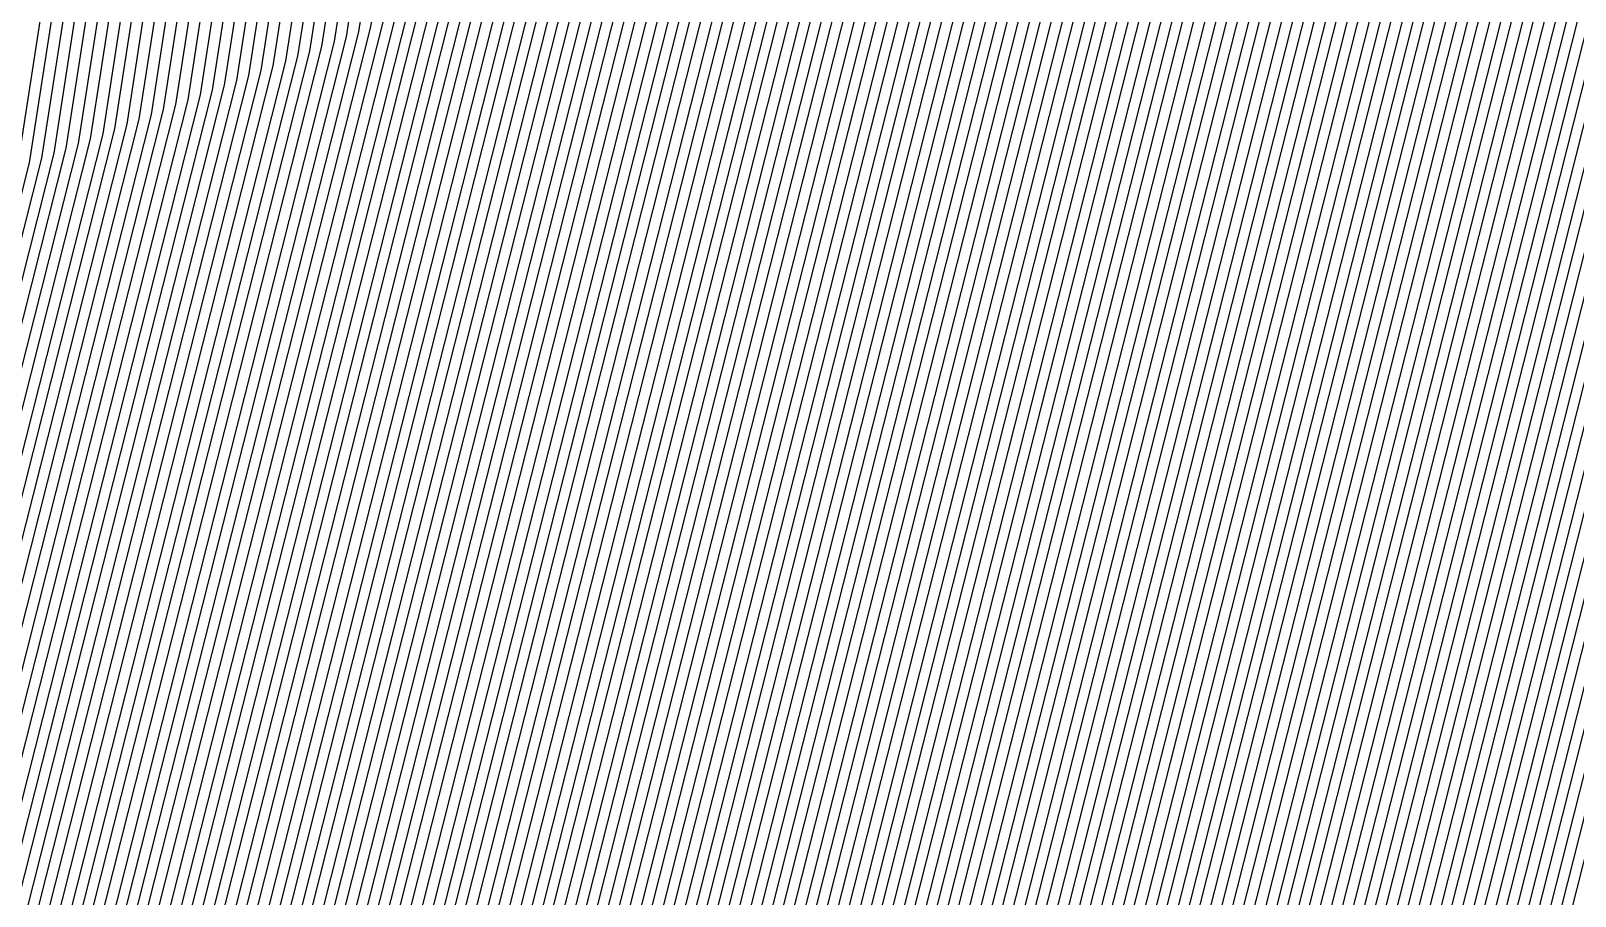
# Model space of a CAD drawing. Extents: x 7084 to 11035, y 13750 to 16729.
# Drawn here: x 7705.5 to 7817.8, y 15691.6 to 15754.5 of the extents above; entities that cross this region are included whole.
import ezdxf

# ---------------------------------------------------------------- set-up
doc = ezdxf.new("R2010")
doc.units = 0
doc.layers.add('Default', color=7, linetype='Continuous')

msp = doc.modelspace()

# ---------------------------------------------------------------- linework, layer by layer
at = {"layer": 'Default'}
for points in [[(7620.04, 15358.25), (7662.34, 15585.23), (7670.04, 15608.31), (7704.52, 15744.54), (7754.51, 16067.69), (7885.27, 16071.54), (7970.57, 16151.46), (8124.39, 16236.1), (8160.69, 16266.97), (8233.76, 16393.93), (8406.82, 16501.65)], [(7620.9, 15358.64), (7663.07, 15584.93), (7670.74, 15607.94), (7705.4, 15744.89), (7755.25, 16067.07), (7885.61, 16070.91), (7971.36, 16151.25), (8124.72, 16235.63), (8161.21, 16266.67), (8234.06, 16393.24), (8406.59, 16500.64)], [(7621.75, 15359.02), (7663.8, 15584.63), (7671.44, 15607.58), (7706.29, 15745.24), (7755.98, 16066.45), (7885.95, 16070.27), (7972.15, 16151.04), (8125.05, 16235.16), (8161.73, 16266.37), (8234.36, 16392.55), (8406.37, 16499.62)], [(7622.61, 15359.41), (7664.53, 15584.33), (7672.15, 15607.21), (7707.18, 15745.59), (7756.72, 16065.82), (7886.29, 16069.64), (7972.94, 16150.82), (8125.37, 16234.69), (8162.25, 16266.06), (8234.65, 16391.87), (8406.14, 16498.61)], [(7230.38, 14498.65), (7235.94, 14609.94), (7395.51, 14921.59), (7427.01, 14992.07), (7503, 15166.9), (7556.74, 15229.97), (7617.9, 15294.88), (7623.46, 15359.8), (7665.25, 15584.04), (7672.85, 15606.84), (7708.06, 15745.95), (7757.45, 16065.2), (7886.63, 16069), (7973.73, 16150.61), (8125.7, 16234.23), (8162.77, 16265.76), (8234.95, 16391.18), (8405.92, 16497.6)], [(7618.73, 15294.93), (7624.32, 15360.19), (7665.98, 15583.74), (7673.55, 15606.47), (7708.95, 15746.3), (7758.19, 16064.58), (7886.97, 16068.37), (7974.52, 16150.4), (8126.03, 16233.76), (8163.29, 16265.45), (8235.25, 16390.49), (8405.69, 16496.58)], [(7231.9, 14498.52), (7237.51, 14610.96), (7396.11, 14920.71), (7427.94, 14991.92), (7503.46, 15165.68), (7557.76, 15229.4), (7619.55, 15294.99), (7625.17, 15360.57), (7666.71, 15583.44), (7674.26, 15606.11), (7709.84, 15746.65), (7758.92, 16063.96), (7887.31, 16067.73), (7975.31, 16150.19), (8126.36, 16233.29), (8163.8, 16265.15), (8235.55, 16389.8), (8405.47, 16495.57)], [(8405.24, 16494.56), (8235.85, 16389.11), (8164.32, 16264.84), (8126.68, 16232.82), (7976.11, 16149.98), (7887.65, 16067.1), (7759.66, 16063.33), (7710.72, 15747.01), (7674.96, 15605.74), (7667.43, 15583.14), (7626.03, 15360.96), (7620.38, 15295.04), (7558.27, 15229.11), (7503.69, 15165.07), (7428.4, 14991.84), (7396.41, 14920.27), (7238.3, 14611.47), (7232.66, 14498.46), (7458.52, 14291.34), (7499.93, 14225.41), (7680.62, 14176.46), (7878.23, 14323.38)], [(7626.88, 15361.35), (7668.16, 15582.85), (7675.67, 15605.37), (7711.61, 15747.36), (7760.39, 16062.71), (7887.99, 16066.46), (7976.9, 16149.76), (8127.01, 16232.36), (8164.84, 16264.54), (8236.15, 16388.43), (8405.02, 16493.54)], [(7627.74, 15361.74), (7668.89, 15582.55), (7676.37, 15605), (7712.49, 15747.71), (7761.13, 16062.09), (7888.33, 16065.83), (7977.69, 16149.55), (8127.34, 16231.89), (8165.36, 16264.24), (8236.44, 16387.74), (8404.8, 16492.53)], [(7458.7, 14293.06), (7234.93, 14498.26), (7240.67, 14613.01), (7397.31, 14918.94), (7429.79, 14991.61), (7504.38, 15163.23), (7559.8, 15228.26), (7622.86, 15295.19), (7628.59, 15362.13), (7669.61, 15582.25), (7677.07, 15604.63), (7713.38, 15748.07), (7761.86, 16061.46), (7888.67, 16065.19), (7978.48, 16149.34), (8127.66, 16231.42), (8165.88, 16263.93), (8236.74, 16387.05), (8404.57, 16491.52)], [(7630.3, 15362.9), (7671.07, 15581.65), (7678.48, 15603.9), (7715.15, 15748.77), (7763.34, 16060.22), (7889.35, 16063.92), (7980.06, 16148.92), (8128.32, 16230.48), (8166.92, 16263.32), (8237.34, 16385.68), (8404.12, 16489.49)], [(7431.18, 14991.38), (7505.07, 15161.4), (7561.33, 15227.4), (7625.34, 15295.35), (7631.15, 15363.29), (7671.8, 15581.36), (7679.19, 15603.53), (7716.04, 15749.13), (7764.07, 16059.59), (7889.69, 16063.29), (7980.86, 16148.7), (8128.64, 16230.02), (8167.44, 16263.02), (8237.64, 16384.99), (8403.9, 16488.48)], [(7431.64, 14991.3), (7505.3, 15160.79), (7561.83, 15227.12), (7626.16, 15295.4), (7632.01, 15363.68), (7672.52, 15581.06), (7679.89, 15603.16), (7716.93, 15749.48), (7764.81, 16058.97), (7890.03, 16062.65), (7981.65, 16148.49), (8128.97, 16229.55), (8167.96, 16262.71), (8237.93, 16384.3), (8403.67, 16487.46)], [(8403.45, 16486.45), (8238.23, 16383.61), (8168.47, 16262.41), (8129.3, 16229.08), (7982.44, 16148.28), (7890.37, 16062.02), (7765.54, 16058.35), (7717.81, 15749.83), (7680.59, 15602.8), (7673.25, 15580.76), (7632.86, 15364.07)], [(7634.57, 15364.84), (7674.7, 15580.16), (7682, 15602.06), (7719.58, 15750.54), (7767.01, 16057.1), (7891.05, 16060.75), (7984.02, 16147.86), (8129.95, 16228.15), (8169.51, 16261.8), (8238.83, 16382.24), (8403, 16484.42)], [(7635.43, 15365.23), (7675.43, 15579.87), (7682.7, 15601.69), (7720.47, 15750.89), (7767.75, 16056.48), (7891.39, 16060.11), (7984.81, 16147.64), (8130.28, 16227.68), (8170.03, 16261.5), (8239.13, 16381.55), (8402.77, 16483.41)], [(7636.28, 15365.62), (7676.16, 15579.57), (7683.41, 15601.33), (7721.36, 15751.24), (7768.48, 16055.85), (7891.73, 16059.48), (7985.6, 16147.43), (8130.6, 16227.21), (8170.55, 16261.19), (8239.42, 16380.86), (8402.55, 16482.4)], [(7637.14, 15366), (7676.89, 15579.27), (7684.11, 15600.96), (7722.24, 15751.6), (7769.22, 16055.23), (7892.07, 16058.85), (7986.4, 16147.22), (8130.93, 16226.74), (8171.07, 16260.89), (8239.72, 16380.17), (8402.32, 16481.38)], [(8401.87, 16479.36), (8240.32, 16378.8), (8172.11, 16260.28), (8131.58, 16225.81), (7987.98, 16146.8), (7892.75, 16057.58), (7770.69, 16053.98), (7724.02, 15752.3), (7685.52, 15600.22), (7678.34, 15578.67), (7638.85, 15366.78)], [(8609.2, 16431.81), (8401.65, 16478.34), (8240.62, 16378.11), (8172.63, 16259.98), (8131.91, 16225.34), (7988.77, 16146.58), (7893.09, 16056.94), (7771.42, 16053.36), (7724.9, 15752.66), (7686.22, 15599.86), (7679.07, 15578.38), (7639.7, 15367.17)], [(7640.56, 15367.56), (7679.79, 15578.08), (7686.93, 15599.49), (7725.79, 15753.01), (7772.16, 16052.74), (7893.43, 16056.31), (7989.56, 16146.37), (8132.24, 16224.87), (8173.14, 16259.67), (8240.91, 16377.42), (8401.42, 16477.33), (8608.3, 16430.94)], [(7641.41, 15367.94), (7680.52, 15577.78), (7687.63, 15599.12), (7726.67, 15753.36), (7772.89, 16052.11), (7893.77, 16055.67), (7990.35, 16146.16), (8132.56, 16224.4), (8173.66, 16259.37), (8241.21, 16376.73), (8401.2, 16476.32), (8607.4, 16430.08)], [(7643.12, 15368.72), (7681.97, 15577.18), (7689.04, 15598.38), (7728.45, 15754.07), (7774.36, 16050.87), (7894.45, 16054.4), (7991.94, 16145.74), (8133.22, 16223.47), (8174.7, 16258.76), (8241.81, 16375.36), (8400.75, 16474.29), (8605.61, 16428.36)], [(8604.71, 16427.49), (8400.52, 16473.28), (8242.11, 16374.67), (8175.22, 16258.45), (8133.54, 16223), (7992.73, 16145.52), (7894.79, 16053.77), (7775.1, 16050.24), (7729.33, 15754.42), (7689.74, 15598.02), (7682.7, 15576.89), (7643.98, 15369.11)], [(7674.36, 14185), (7505.93, 14230.63), (7459.88, 14303.96), (7249.35, 14497.01), (7255.63, 14622.71), (7403, 14910.54), (7438.59, 14990.15), (7508.77, 15151.61), (7569.47, 15222.84), (7638.55, 15296.17), (7644.83, 15369.49), (7683.43, 15576.59), (7690.45, 15597.65), (7730.22, 15754.78), (7775.83, 16049.62), (7895.13, 16053.13), (7993.52, 16145.31), (8133.87, 16222.53), (8175.74, 16258.15), (8242.4, 16373.98), (8400.3, 16472.26), (8603.81, 16426.63)], [(8602.01, 16424.91), (8399.85, 16470.24), (8243, 16372.61), (8176.78, 16257.54), (8134.52, 16221.6), (7995.1, 16144.89), (7895.81, 16051.86), (7777.3, 16048.38), (7731.99, 15755.48), (7691.85, 15596.91), (7684.88, 15575.99), (7646.54, 15370.27)], [(8601.11, 16424.05), (8399.63, 16469.22), (8243.3, 16371.92), (8177.29, 16257.24), (8134.85, 16221.13), (7995.89, 16144.68), (7896.15, 16051.23), (7778.04, 16047.75), (7732.88, 15755.84), (7692.56, 15596.55), (7685.61, 15575.7), (7647.4, 15370.66), (7641.03, 15296.32), (7571, 15221.99), (7509.46, 15149.78), (7439.98, 14989.92), (7403.9, 14909.21), (7258, 14624.25), (7251.63, 14496.81), (7460.07, 14305.68), (7506.75, 14231.34), (7673.5, 14186.17)], [(7648.25, 15371.05), (7686.34, 15575.4), (7693.26, 15596.18), (7733.77, 15756.19), (7778.78, 16047.13), (7896.49, 16050.59), (7996.69, 16144.46), (8135.18, 16220.66), (8177.81, 16256.93), (8243.6, 16371.23), (8399.4, 16468.21), (8600.22, 16423.18)], [(7649.11, 15371.43), (7687.06, 15575.1), (7693.97, 15595.81), (7734.65, 15756.54), (7779.51, 16046.51), (7896.83, 16049.96), (7997.48, 16144.25), (8135.51, 16220.2), (8178.33, 16256.63), (8243.9, 16370.54), (8399.18, 16467.2), (8599.32, 16422.32)], [(8598.42, 16421.46), (8398.95, 16466.18), (8244.19, 16369.85), (8178.85, 16256.32), (8135.83, 16219.73), (7998.27, 16144.04), (7897.17, 16049.32), (7780.25, 16045.88), (7735.54, 15756.89), (7694.67, 15595.44), (7687.79, 15574.8), (7649.96, 15371.82)], [(7650.82, 15372.21), (7688.52, 15574.5), (7695.37, 15595.08), (7736.42, 15757.25), (7780.98, 16045.26), (7897.51, 16048.69), (7999.06, 16143.83), (8136.16, 16219.26), (8179.37, 16256.02), (8244.49, 16369.17), (8398.73, 16465.17), (8597.52, 16420.6)], [(7652.53, 15372.99), (7689.97, 15573.91), (7696.78, 15594.34), (7738.2, 15757.95), (7782.45, 16044.01), (7898.19, 16047.42), (8000.64, 16143.4), (8136.81, 16218.33), (8180.41, 16255.41), (8245.09, 16367.79), (8398.28, 16463.14), (8595.72, 16418.87)], [(7653.38, 15373.37), (7690.7, 15573.61), (7697.48, 15593.97), (7739.08, 15758.31), (7783.19, 16043.39), (7898.53, 16046.78), (8001.44, 16143.19), (8137.14, 16217.86), (8180.93, 16255.11), (8245.39, 16367.1), (8398.05, 16462.13), (8594.82, 16418.01)], [(8593.03, 16416.29), (8397.6, 16460.1), (8245.98, 16365.73), (8181.96, 16254.5), (8137.79, 16216.92), (8003.02, 16142.77), (7899.22, 16045.51), (7784.66, 16042.14), (7740.86, 15759.01), (7698.89, 15593.24), (7692.15, 15573.01), (7655.09, 15374.15)], [(7670.66, 14190.05), (7509.49, 14233.72), (7460.69, 14311.41), (7259.22, 14496.16), (7265.88, 14629.35), (7406.9, 14904.79), (7444.61, 14989.15), (7511.76, 15143.66), (7576.09, 15219.14), (7649.29, 15296.84), (7655.95, 15374.54), (7692.88, 15572.72), (7699.6, 15592.87), (7741.74, 15759.37), (7785.39, 16041.52), (7899.56, 16044.88), (8003.81, 16142.56), (8138.12, 16216.45), (8182.48, 16254.19), (8246.28, 16365.04), (8397.38, 16459.09), (8592.13, 16415.42)], [(8591.23, 16414.56), (8397.15, 16458.08), (8246.58, 16364.35), (8183, 16253.89), (8138.45, 16215.99), (8004.6, 16142.35), (7899.9, 16044.24), (7786.13, 16040.9), (7742.63, 15759.72), (7700.3, 15592.5), (7693.61, 15572.42), (7656.8, 15374.92)], [(7657.66, 15375.31), (7694.33, 15572.12), (7701, 15592.13), (7743.51, 15760.07), (7786.86, 16040.27), (7900.24, 16043.61), (8005.39, 16142.13), (8138.77, 16215.52), (8183.52, 16253.59), (8246.88, 16363.66), (8396.93, 16457.06), (8590.33, 16413.7)], [(8589.43, 16412.84), (8396.7, 16456.05), (8247.17, 16362.98), (8184.04, 16253.28), (8139.1, 16215.05), (8006.18, 16141.92), (7900.58, 16042.97), (7787.6, 16039.65), (7744.4, 15760.43), (7701.71, 15591.77), (7695.06, 15571.82), (7658.51, 15375.7)], [(7659.37, 15376.09), (7695.79, 15571.52), (7702.41, 15591.4), (7745.29, 15760.78), (7788.33, 16039.03), (7900.92, 16042.34), (8006.98, 16141.71), (8139.43, 16214.58), (8184.56, 16252.98), (8247.47, 16362.29), (8396.48, 16455.04), (8588.53, 16411.98)], [(7263.02, 14495.83), (7269.81, 14631.91), (7408.4, 14902.58), (7446.92, 14988.76), (7512.92, 15140.6), (7578.64, 15217.72), (7653.42, 15297.1), (7660.22, 15376.48), (7696.52, 15571.23), (7703.12, 15591.03), (7746.17, 15761.13), (7789.07, 16038.4), (7901.26, 16041.71), (8007.77, 16141.5), (8139.75, 16214.12), (8185.08, 16252.67), (8247.77, 16361.6), (8396.25, 16454.02), (8587.63, 16411.11)], [(7661.07, 15376.86), (7697.24, 15570.93), (7703.82, 15590.66), (7747.06, 15761.49), (7789.8, 16037.78), (7901.6, 16041.07), (8008.56, 16141.29), (8140.08, 16213.65), (8185.6, 16252.37), (8248.07, 16360.91), (8396.03, 16453.01), (8586.74, 16410.25)], [(7662.78, 15377.64), (7698.7, 15570.33), (7705.23, 15589.93), (7748.83, 15762.19), (7791.27, 16036.53), (7902.28, 16039.8), (8010.14, 16140.86), (8140.73, 16212.71), (8186.63, 16251.76), (8248.66, 16359.54), (8395.58, 16450.98), (8584.94, 16408.53)], [(7663.64, 15378.03), (7699.42, 15570.04), (7705.93, 15589.56), (7749.72, 15762.54), (7792.01, 16035.91), (7902.62, 16039.17), (8010.93, 16140.65), (8141.06, 16212.25), (8187.15, 16251.45), (8248.96, 16358.85), (8395.36, 16449.97), (8584.04, 16407.66)], [(7664.49, 15378.42), (7700.15, 15569.74), (7706.63, 15589.19), (7750.6, 15762.9), (7792.74, 16035.29), (7902.96, 16038.53), (8011.72, 16140.44), (8141.39, 16211.78), (8187.67, 16251.15), (8249.26, 16358.16), (8395.13, 16448.96), (8583.14, 16406.8)], [(7665.35, 15378.8), (7700.88, 15569.44), (7707.34, 15588.83), (7751.49, 15763.25), (7793.48, 16034.67), (7903.3, 16037.9), (8012.52, 16140.23), (8141.71, 16211.31), (8188.19, 16250.85), (8249.56, 16357.47), (8394.91, 16447.94), (8582.24, 16405.94)], [(8581.34, 16405.08), (8394.68, 16446.93), (8249.86, 16356.79), (8188.71, 16250.54), (8142.04, 16210.84), (8013.31, 16140.01), (7903.64, 16037.26), (7794.22, 16034.04), (7752.38, 15763.6), (7708.04, 15588.46), (7701.61, 15569.14), (7666.2, 15379.19)], [(8580.45, 16404.22), (8394.46, 16445.92), (8250.15, 16356.1), (8189.23, 16250.24), (8142.37, 16210.37), (8014.1, 16139.8), (7903.98, 16036.63), (7794.95, 16033.42), (7753.26, 15763.96), (7708.75, 15588.09), (7702.33, 15568.84), (7667.06, 15379.58)], [(8579.55, 16403.35), (8394.23, 16444.9), (8250.45, 16355.41), (8189.75, 16249.93), (8142.69, 16209.91), (8014.89, 16139.59), (7904.32, 16035.99), (7795.69, 16032.8), (7754.15, 15764.31), (7709.45, 15587.72), (7703.06, 15568.55), (7667.91, 15379.97)], [(7668.77, 15380.35), (7703.79, 15568.25), (7710.15, 15587.36), (7755.04, 15764.66), (7796.42, 16032.17), (7904.66, 16035.36), (8015.68, 16139.38), (8143.02, 16209.44), (8190.27, 16249.63), (8250.75, 16354.72), (8394.01, 16443.89), (8578.65, 16402.49)], [(7670.48, 15381.13), (7705.24, 15567.65), (7711.56, 15586.62), (7756.81, 15765.37), (7797.89, 16030.93), (7905.34, 16034.09), (8017.27, 16138.95), (8143.67, 16208.5), (8191.3, 16249.02), (8251.35, 16353.35), (8393.56, 16441.87), (8576.85, 16400.77)], [(8575.95, 16399.9), (8393.33, 16440.85), (8251.65, 16352.66), (8191.82, 16248.72), (8144, 16208.04), (8018.06, 16138.74), (7905.68, 16033.45), (7798.63, 16030.3), (7757.69, 15765.72), (7712.27, 15586.25), (7705.97, 15567.35), (7671.33, 15381.52)], [(7672.19, 15381.91), (7706.7, 15567.06), (7712.97, 15585.88), (7758.58, 15766.08), (7799.36, 16029.68), (7906.02, 16032.82), (8018.85, 16138.53), (8144.33, 16207.57), (8192.34, 16248.41), (8251.94, 16351.97), (8393.11, 16439.84), (8575.05, 16399.04)], [(7707.42, 15566.76), (7713.67, 15585.52), (7759.47, 15766.43), (7800.1, 16029.06), (7906.36, 16032.18), (8019.64, 16138.32), (8144.66, 16207.1), (8192.86, 16248.11), (8252.24, 16351.28), (8392.88, 16438.83), (8574.16, 16398.18)], [(8573.26, 16397.32), (8392.66, 16437.81), (8252.54, 16350.59), (8193.38, 16247.8), (8144.98, 16206.63), (8020.43, 16138.11), (7906.7, 16031.55), (7800.83, 16028.43), (7760.35, 15766.78), (7714.38, 15585.15), (7708.15, 15566.46), (7673.9, 15382.68)], [(8572.36, 16396.46), (8392.43, 16436.8), (8252.84, 16349.91), (8193.9, 16247.5), (8145.31, 16206.17), (8021.22, 16137.89), (7907.04, 16030.91), (7801.57, 16027.81), (7761.24, 15767.13), (7715.08, 15584.78), (7708.88, 15566.16), (7674.75, 15383.07)], [(8571.46, 16395.59), (8392.21, 16435.79), (8253.14, 16349.22), (8194.42, 16247.19), (8145.64, 16205.7), (8022.01, 16137.68), (7907.38, 16030.28), (7802.3, 16027.19), (7762.13, 15767.49), (7715.78, 15584.41), (7709.6, 15565.86), (7675.61, 15383.46)], [(8569.66, 16393.87), (8391.76, 16433.76), (8253.73, 16347.84), (8195.45, 16246.59), (8146.29, 16204.76), (8023.6, 16137.26), (7908.06, 16029.01), (7803.77, 16025.94), (7763.9, 15768.19), (7717.19, 15583.68), (7711.06, 15565.27)], [(7712.51, 15564.67), (7718.6, 15582.94), (7765.67, 15768.9), (7805.24, 16024.69), (7908.74, 16027.74), (8025.18, 16136.83), (8146.94, 16203.83), (8196.49, 16245.98), (8254.33, 16346.47), (8391.31, 16431.73), (8567.86, 16392.15)], [(7713.24, 15564.37), (7719.3, 15582.58), (7766.56, 15769.25), (7805.98, 16024.07), (7909.08, 16027.1), (8025.97, 16136.62), (8147.27, 16203.36), (8197.01, 16245.67), (8254.63, 16345.78), (8391.09, 16430.72), (8566.97, 16391.28)], [(7288.72, 14644.17), (7415.6, 14891.97), (7458.04, 14986.92), (7518.45, 15125.92), (7590.86, 15210.88), (7673.25, 15298.33), (7680.74, 15385.78), (7713.97, 15564.08), (7720.01, 15582.21), (7767.44, 15769.61), (7806.71, 16023.45), (7909.42, 16026.47), (8026.76, 16136.41), (8147.6, 16202.89), (8197.53, 16245.37), (8254.92, 16345.09), (8390.86, 16429.71), (8566.07, 16390.42)], [(7714.69, 15563.78), (7720.71, 15581.84), (7768.33, 15769.96), (7807.45, 16022.82), (7909.76, 16025.83), (8027.56, 16136.2), (8147.92, 16202.42), (8198.05, 16245.06), (8255.22, 16344.4), (8390.64, 16428.69), (8565.17, 16389.56)], [(7282.75, 14494.12), (7290.3, 14645.19), (7416.2, 14891.08), (7458.96, 14986.76), (7518.92, 15124.7), (7591.88, 15210.31), (7674.9, 15298.43), (7682.45, 15386.56), (7715.42, 15563.48), (7721.41, 15581.47), (7769.22, 15770.31), (7808.18, 16022.2), (7910.1, 16025.2), (8028.35, 16135.99), (8148.25, 16201.96), (8198.57, 16244.76), (8255.52, 16343.72), (8390.41, 16427.68), (8564.27, 16388.7)], [(7716.87, 15562.89), (7722.82, 15580.74), (7770.99, 15771.02), (7809.65, 16020.95), (7910.78, 16023.93), (8029.93, 16135.56), (8148.9, 16201.02), (8199.6, 16244.15), (8256.12, 16342.34), (8389.96, 16425.65), (8562.47, 16386.97)], [(8561.57, 16386.11), (8389.74, 16424.64), (8256.41, 16341.65), (8200.12, 16243.85), (8149.23, 16200.55), (8030.72, 16135.35), (7911.12, 16023.3), (7810.39, 16020.33), (7771.87, 15771.37), (7723.53, 15580.37), (7717.6, 15562.59)], [(7718.33, 15562.29), (7724.23, 15580), (7772.76, 15771.73), (7811.13, 16019.71), (7911.46, 16022.66), (8031.51, 16135.14), (8149.56, 16200.09), (8200.64, 16243.54), (8256.71, 16340.97), (8389.51, 16423.63), (8560.68, 16385.25)], [(8559.78, 16384.39), (8389.29, 16422.61), (8257.01, 16340.28), (8201.16, 16243.24), (8149.88, 16199.62), (8032.3, 16134.93), (7911.8, 16022.03), (7811.86, 16019.09), (7773.65, 15772.08), (7724.93, 15579.63), (7719.06, 15561.99), (7686.72, 15388.5), (7679.03, 15298.69), (7594.42, 15208.88)], [(8558.88, 16383.52), (8389.06, 16421.6), (8257.31, 16339.59), (8201.68, 16242.93), (8150.21, 16199.15), (8033.1, 16134.71), (7912.14, 16021.39), (7812.6, 16018.46), (7774.53, 15772.43), (7725.64, 15579.27), (7719.78, 15561.69), (7687.58, 15388.89), (7679.86, 15298.74), (7594.93, 15208.6), (7520.3, 15121.03), (7461.74, 14986.3), (7417.99, 14888.43), (7295.02, 14648.26), (7287.3, 14493.73), (7462.98, 14332.64)], [(7680.68, 15298.79), (7688.43, 15389.27), (7720.51, 15561.4), (7726.34, 15578.9), (7775.42, 15772.78), (7813.33, 16017.84), (7912.48, 16020.76), (8033.89, 16134.5), (8150.54, 16198.68), (8202.2, 16242.63), (8257.61, 16338.9), (8388.84, 16420.59), (8557.98, 16382.66)], [(8556.18, 16380.94), (8388.39, 16418.56), (8258.2, 16337.53), (8203.24, 16242.02), (8151.19, 16197.75), (8035.47, 16134.08), (7913.16, 16019.49), (7814.8, 16016.59), (7777.19, 15773.49), (7727.75, 15578.16), (7721.96, 15560.8), (7690.14, 15390.05), (7682.33, 15298.9), (7596.46, 15207.74), (7520.99, 15119.2), (7463.13, 14986.07), (7418.89, 14887.1), (7297.39, 14649.79), (7289.58, 14493.53), (7463.16, 14334.36), (7520.41, 14243.2), (7659.28, 14205.58), (7932.51, 14408.72)], [(7722.69, 15560.5), (7728.45, 15577.8), (7778.08, 15773.84), (7815.54, 16015.97), (7913.5, 16018.85), (8036.26, 16133.87), (8151.52, 16197.28), (8203.75, 16241.72), (8258.5, 16336.84), (8388.16, 16417.55), (8555.28, 16380.07)], [(8554.39, 16379.21), (8387.94, 16416.53), (8258.8, 16336.15), (8204.27, 16241.41), (8151.84, 16196.81), (8037.05, 16133.65), (7913.84, 16018.22), (7816.27, 16015.35), (7778.97, 15774.2), (7729.16, 15577.43), (7723.42, 15560.2)], [(7420.09, 14885.34), (7464.98, 14985.76), (7521.92, 15116.75), (7598.5, 15206.61), (7685.64, 15299.1), (7693.56, 15391.6), (7724.87, 15559.61), (7730.56, 15576.69), (7780.74, 15774.9), (7817.74, 16014.1), (7914.52, 16016.95), (8038.64, 16133.23), (8152.5, 16195.88), (8205.31, 16240.8), (8259.4, 16334.77), (8387.49, 16414.51), (8552.59, 16377.49)], [(7724.14, 15559.91), (7729.86, 15577.06), (7779.85, 15774.55), (7817.01, 16014.72), (7914.18, 16017.58), (8037.85, 16133.44), (8152.17, 16196.34), (8204.79, 16241.11), (8259.1, 16335.46), (8387.71, 16415.52), (8553.49, 16378.35)], [(7725.6, 15559.31), (7731.27, 15576.33), (7781.62, 15775.26), (7818.48, 16013.48), (7914.86, 16016.31), (8039.43, 16133.02), (8152.82, 16195.41), (8205.83, 16240.5), (8259.69, 16334.09), (8387.26, 16413.49), (8551.69, 16376.63)], [(7726.33, 15559.01), (7731.97, 15575.96), (7782.51, 15775.61), (7819.21, 16012.85), (7915.2, 16015.68), (8040.22, 16132.81), (8153.15, 16194.94), (8206.35, 16240.2), (8259.99, 16333.4), (8387.04, 16412.48), (8550.79, 16375.76)], [(8549.89, 16374.9), (8386.82, 16411.47), (8260.29, 16332.71), (8206.87, 16239.89), (8153.48, 16194.47), (8041.01, 16132.59), (7915.55, 16015.04), (7819.95, 16012.23), (7783.4, 15775.96), (7732.68, 15575.59), (7727.05, 15558.71)], [(7727.78, 15558.42), (7733.38, 15575.22), (7784.28, 15776.32), (7820.68, 16011.61), (7915.89, 16014.41), (8041.8, 16132.38), (8153.8, 16194.01), (8207.39, 16239.59), (8260.59, 16332.02), (8386.59, 16410.45), (8548.99, 16374.04)], [(7728.51, 15558.12), (7734.08, 15574.86), (7785.17, 15776.67), (7821.42, 16010.98), (7916.23, 16013.77), (8042.59, 16132.17), (8154.13, 16193.54), (8207.91, 16239.28), (8260.89, 16331.34), (8386.37, 16409.44), (8548.09, 16373.18)], [(7729.23, 15557.82), (7734.79, 15574.49), (7786.06, 15777.02), (7822.15, 16010.36), (7916.57, 16013.14), (8043.39, 16131.96), (8154.46, 16193.07), (8208.42, 16238.98), (8261.18, 16330.65), (8386.14, 16408.43), (8547.2, 16372.31)], [(7729.96, 15557.52), (7735.49, 15574.12), (7786.94, 15777.38), (7822.89, 16009.74), (7916.91, 16012.5), (8044.18, 16131.75), (8154.79, 16192.6), (8208.94, 16238.67), (8261.48, 16329.96), (8385.92, 16407.41), (8546.3, 16371.45)], [(8545.4, 16370.59), (8385.69, 16406.4), (8261.78, 16329.27), (8209.46, 16238.37), (8155.11, 16192.14), (8044.97, 16131.53), (7917.25, 16011.87), (7823.62, 16009.11), (7787.83, 15777.73), (7736.2, 15573.75), (7730.69, 15557.22)], [(7300.21, 14492.61), (7308.42, 14656.94), (7423.09, 14880.91), (7469.62, 14984.99), (7524.22, 15110.63), (7603.59, 15203.76), (7693.9, 15299.62), (7702.11, 15395.48), (7732.14, 15556.63), (7737.6, 15573.02), (7789.6, 15778.43), (7825.09, 16007.87), (7917.93, 16010.6), (8046.55, 16131.11), (8155.77, 16191.2), (8210.5, 16237.76), (8262.38, 16327.9), (8385.24, 16404.37), (8543.6, 16368.87)], [(7423.39, 14880.47), (7470.08, 14984.91), (7524.45, 15110.02), (7604.1, 15203.47), (7694.72, 15299.67), (7702.96, 15395.87), (7732.87, 15556.33), (7738.31, 15572.65), (7790.49, 15778.79), (7825.83, 16007.24), (7918.27, 16009.96), (8047.34, 16130.9), (8156.09, 16190.73), (8211.02, 16237.46), (8262.67, 16327.21), (8385.02, 16403.36), (8542.7, 16368)], [(8541.8, 16367.14), (8384.79, 16402.35), (8262.97, 16326.52), (8211.54, 16237.15), (8156.42, 16190.26), (8048.13, 16130.69), (7918.61, 16009.33), (7826.57, 16006.62), (7791.37, 15779.14), (7739.01, 15572.28), (7733.6, 15556.03), (7703.82, 15396.26), (7695.55, 15299.72), (7604.61, 15203.19)], [(7471, 14984.76), (7524.91, 15108.8), (7605.11, 15202.9), (7696.38, 15299.77), (7704.67, 15396.64), (7734.32, 15555.74), (7739.71, 15571.91), (7792.26, 15779.49), (7827.3, 16006), (7918.95, 16008.69), (8048.93, 16130.47), (8156.75, 16189.8), (8212.06, 16236.85), (8263.27, 16325.83), (8384.57, 16401.33), (8540.91, 16366.28)], [(8540.01, 16365.42), (8384.34, 16400.32), (8263.57, 16325.14), (8212.58, 16236.54), (8157.07, 16189.33), (8049.72, 16130.26), (7919.29, 16008.06), (7828.04, 16005.37), (7793.15, 15779.85), (7740.42, 15571.55), (7735.05, 15555.44)], [(8539.11, 16364.56), (8384.12, 16399.31), (8263.87, 16324.46), (8213.09, 16236.24), (8157.4, 16188.86), (8050.51, 16130.05), (7919.63, 16007.42), (7828.77, 16004.75), (7794.03, 15780.2), (7741.12, 15571.18), (7735.78, 15555.14)], [(7424.89, 14878.26), (7472.39, 14984.53), (7525.61, 15106.96), (7606.64, 15202.05), (7698.85, 15299.93), (7707.24, 15397.81), (7736.5, 15554.84), (7741.83, 15570.81), (7794.92, 15780.55), (7829.51, 16004.13), (7919.97, 16006.79), (8051.3, 16129.84), (8157.73, 16188.39), (8213.61, 16235.94), (8264.16, 16323.77), (8383.89, 16398.29), (8538.21, 16363.69)], [(7737.23, 15554.54), (7742.53, 15570.44), (7795.8, 15780.91), (7830.24, 16003.51), (7920.31, 16006.16), (8052.09, 16129.63), (8158.05, 16187.93), (8214.13, 16235.63), (8264.46, 16323.08), (8383.67, 16397.28), (8537.31, 16362.83)], [(8535.51, 16361.11), (8383.22, 16395.25), (8265.06, 16321.71), (8215.17, 16235.02), (8158.71, 16186.99), (8053.68, 16129.2), (7920.99, 16004.89), (7831.71, 16002.26), (7797.58, 15781.61), (7743.94, 15569.71), (7738.69, 15553.95), (7709.8, 15398.97), (7701.33, 15300.08), (7608.17, 15201.19), (7526.3, 15105.13), (7473.78, 14984.3), (7425.79, 14876.93), (7315.51, 14661.54), (7307.04, 14492.02), (7464.58, 14347.55), (7526.69, 14248.66), (7652.73, 14214.51), (7949.16, 14434.89)], [(8534.62, 16360.24), (8382.99, 16394.24), (8265.36, 16321.02), (8215.69, 16234.72), (8159.03, 16186.52), (8054.47, 16128.99), (7921.33, 16004.25), (7832.45, 16001.64), (7798.46, 15781.97), (7744.64, 15569.34), (7739.41, 15553.65), (7710.66, 15399.36), (7702.16, 15300.13), (7608.68, 15200.91), (7526.53, 15104.52), (7474.25, 14984.22), (7426.09, 14876.49), (7316.3, 14662.05), (7307.8, 14491.95), (7464.65, 14348.12)], [(7740.14, 15553.35), (7745.34, 15568.97), (7799.35, 15782.32), (7833.18, 16001.01), (7921.67, 16003.62), (8055.26, 16128.78), (8159.36, 16186.06), (8216.21, 16234.41), (8265.66, 16320.33), (8382.77, 16393.23), (8533.72, 16359.38)], [(7740.87, 15553.05), (7746.05, 15568.61), (7800.24, 15782.67), (7833.92, 16000.39), (7922.01, 16002.98), (8056.05, 16128.57), (8159.69, 16185.59), (8216.73, 16234.11), (8265.95, 16319.64), (8382.54, 16392.21), (8532.82, 16358.52)], [(8531.92, 16357.66), (8382.32, 16391.2), (8266.25, 16318.95), (8217.24, 16233.81), (8160.01, 16185.12), (8056.84, 16128.36), (7922.35, 16002.35), (7834.65, 15999.77), (7801.12, 15783.03), (7746.75, 15568.24), (7741.59, 15552.76)], [(7742.32, 15552.46), (7747.46, 15567.87), (7802.01, 15783.38), (7835.39, 15999.14), (7922.69, 16001.71), (8057.63, 16128.14), (8160.34, 16184.65), (8217.76, 16233.5), (8266.55, 16318.27), (8382.1, 16390.19), (8531.02, 16356.8)], [(7743.05, 15552.16), (7748.16, 15567.5), (7802.89, 15783.73), (7836.12, 15998.52), (7923.03, 16001.08), (8058.42, 16127.93), (8160.67, 16184.19), (8218.28, 16233.2), (8266.85, 16317.58), (8381.87, 16389.17), (8530.12, 16355.93)], [(8527.43, 16353.35), (8381.2, 16386.13), (8267.74, 16315.51), (8219.84, 16232.28), (8161.65, 16182.78), (8060.8, 16127.3), (7924.05, 15999.17), (7838.33, 15996.65), (7805.55, 15784.79), (7750.27, 15566.4), (7745.23, 15551.27)], [(7745.96, 15550.97), (7750.98, 15566.03), (7806.44, 15785.14), (7839.06, 15996.03), (7924.39, 15998.54), (8061.59, 16127.08), (8161.97, 16182.31), (8220.36, 16231.98), (8268.04, 16314.83), (8380.97, 16385.12), (8526.53, 16352.48)], [(8525.63, 16351.62), (8380.75, 16384.11), (8268.34, 16314.14), (8220.88, 16231.68), (8162.3, 16181.85), (8062.38, 16126.87), (7924.73, 15997.9), (7839.8, 15995.4), (7807.33, 15785.5), (7751.68, 15565.66)], [(7752.38, 15565.3), (7808.21, 15785.85), (7840.53, 15994.78), (7925.07, 15997.27), (8063.17, 16126.66), (8162.63, 16181.38), (8221.4, 16231.37), (8268.64, 16313.45), (8380.52, 16383.09), (8524.73, 16350.76)], [(7753.79, 15564.56), (7809.98, 15786.56), (7842.01, 15993.53), (7925.75, 15996), (8064.76, 16126.24), (8163.28, 16180.44), (8222.43, 16230.76), (8269.23, 16312.08), (8380.07, 16381.07), (8522.93, 16349.04)], [(8522.03, 16348.17), (8379.85, 16380.05), (8269.53, 16311.39), (8222.95, 16230.46), (8163.61, 16179.98), (8065.55, 16126.02), (7926.09, 15995.36), (7842.74, 15992.91), (7810.87, 15786.91), (7754.49, 15564.19)], [(7755.9, 15563.46), (7812.64, 15787.62), (7844.21, 15991.66), (7926.77, 15994.09), (8067.13, 16125.6), (8164.26, 16179.04), (8223.99, 16229.85), (8270.13, 16310.01), (8379.4, 16378.03), (8520.24, 16346.45)], [(8241.51, 16376.05), (8174.18, 16259.06), (8132.89, 16223.94), (7991.15, 16145.95), (7894.11, 16055.04), (7773.63, 16051.49), (7727.56, 15753.72), (7688.34, 15598.75), (7681.25, 15577.48), (7642.27, 15368.33)], [(8518.44, 16344.72), (8378.95, 16376), (8270.72, 16308.64), (8225.03, 16229.24), (8164.92, 16178.11), (8068.71, 16125.18), (7927.45, 15992.82), (7845.68, 15990.42), (7814.42, 15788.32), (7757.31, 15562.72), (7752.5, 15548.29)], [(7483.51, 14982.68), (7531.14, 15092.29), (7618.86, 15195.21), (7718.68, 15301.16), (7727.75, 15407.11), (7753.95, 15547.69), (7758.72, 15561.99), (7816.19, 15789.03), (7847.15, 15989.17), (7928.13, 15991.55), (8070.3, 16124.75), (8165.57, 16177.17), (8226.06, 16228.63), (8271.32, 16307.26), (8378.5, 16373.98), (8516.64, 16343)], [(7759.42, 15561.62), (7817.07, 15789.38), (7847.89, 15988.55), (7928.47, 15990.92), (8071.09, 16124.54), (8165.9, 16176.7), (8226.58, 16228.33), (8271.62, 16306.57), (8378.27, 16372.96), (8515.74, 16342.14)], [(7760.13, 15561.25), (7817.96, 15789.73), (7848.62, 15987.93), (7928.81, 15990.28), (8071.88, 16124.33), (8166.22, 16176.23), (8227.1, 16228.02), (8271.91, 16305.88), (8378.05, 16371.95), (8514.85, 16341.28)], [(7760.83, 15560.88), (7818.85, 15790.09), (7849.36, 15987.3), (7929.15, 15989.65), (8072.67, 16124.12), (8166.55, 16175.77), (8227.62, 16227.72), (8272.21, 16305.2), (8377.82, 16370.94), (8513.95, 16340.41)], [(7466.13, 14361.89), (7326.01, 14490.38), (7335.2, 14674.31), (7433.29, 14865.88), (7485.36, 14982.37), (7532.07, 15089.84), (7620.9, 15194.07), (7721.98, 15301.37), (7731.17, 15408.67), (7756.86, 15546.5), (7761.53, 15560.52), (7819.73, 15790.44), (7850.09, 15986.68), (7929.49, 15989.02), (8073.46, 16123.9), (8166.88, 16175.3), (8228.14, 16227.42), (8272.51, 16304.51), (8377.6, 16369.92), (8513.05, 16339.55)], [(8512.15, 16338.69), (8377.38, 16368.91), (8272.81, 16303.82), (8228.66, 16227.11), (8167.2, 16174.83), (8074.25, 16123.69), (7929.83, 15988.38), (7850.83, 15986.06), (7820.62, 15790.79), (7762.24, 15560.15)], [(8511.25, 16337.83), (8377.15, 16367.9), (8273.11, 16303.13), (8229.18, 16226.81), (8167.53, 16174.36), (8075.05, 16123.48), (7930.17, 15987.75), (7851.56, 15985.43), (7821.51, 15791.15), (7762.94, 15559.78)], [(7486.75, 14982.14), (7532.76, 15088), (7622.43, 15193.22), (7724.46, 15301.52), (7733.74, 15409.83), (7759.04, 15545.61), (7763.64, 15559.41), (7822.39, 15791.5), (7852.3, 15984.81), (7930.51, 15987.11), (8075.84, 16123.27), (8167.86, 16173.9), (8229.7, 16226.5), (8273.41, 16302.45), (8376.93, 16366.88), (8510.35, 16336.97)], [(8509.45, 16336.1), (8376.7, 16365.87), (8273.7, 16301.76), (8230.22, 16226.2), (8168.18, 16173.43), (8076.63, 16123.06), (7930.85, 15986.48), (7853.03, 15984.19), (7823.28, 15791.85), (7764.35, 15559.05), (7759.77, 15545.31), (7734.59, 15410.22), (7725.29, 15301.57), (7622.94, 15192.93)], [(7760.5, 15545.01), (7765.05, 15558.68), (7824.16, 15792.21), (7853.77, 15983.56), (7931.19, 15985.84), (8077.42, 16122.84), (8168.51, 16172.96), (8230.73, 16225.89), (8274, 16301.07), (8376.48, 16364.86), (8508.56, 16335.24)], [(7488.14, 14981.91), (7533.45, 15086.17), (7623.95, 15192.36), (7726.94, 15301.68), (7736.3, 15410.99), (7761.22, 15544.71), (7765.76, 15558.31), (7825.05, 15792.56), (7854.5, 15982.94), (7931.53, 15985.21), (8078.21, 16122.63), (8168.84, 16172.49), (8231.25, 16225.59), (8274.3, 16300.38), (8376.25, 16363.84), (8507.66, 16334.38)], [(8506.76, 16333.52), (8376.03, 16362.83), (8274.6, 16299.69), (8231.77, 16225.29), (8169.16, 16172.03), (8079, 16122.42), (7931.87, 15984.57), (7855.24, 15982.32), (7825.94, 15792.91), (7766.46, 15557.94)], [(8505.86, 16332.65), (8375.8, 16361.82), (8274.9, 16299.01), (8232.29, 16224.98), (8169.49, 16171.56), (8079.8, 16122.21), (7932.22, 15983.94), (7855.97, 15981.69), (7826.82, 15793.27), (7767.16, 15557.58)], [(8504.96, 16331.79), (8375.58, 16360.8), (8275.19, 16298.32), (8232.81, 16224.68), (8169.82, 16171.09), (8080.59, 16122), (7932.56, 15983.3), (7856.71, 15981.07), (7827.71, 15793.62), (7767.87, 15557.21)], [(8504.06, 16330.93), (8375.35, 16359.79), (8275.49, 16297.63), (8233.33, 16224.37), (8170.14, 16170.62), (8081.38, 16121.78), (7932.9, 15982.67), (7857.45, 15980.45), (7828.6, 15793.97), (7768.57, 15556.84)], [(8503.16, 16330.07), (8375.13, 16358.78), (8275.79, 16296.94), (8233.85, 16224.07), (8170.47, 16170.16), (8082.17, 16121.57), (7933.24, 15982.03), (7858.18, 15979.82), (7829.48, 15794.32), (7769.28, 15556.47)], [(8501.37, 16328.34), (8374.68, 16356.75), (8276.39, 16295.57), (8234.88, 16223.46), (8171.12, 16169.22), (8083.75, 16121.15), (7933.92, 15980.76), (7859.65, 15978.58), (7831.26, 15795.03), (7770.68, 15555.74)], [(7771.39, 15555.37), (7832.14, 15795.38), (7860.39, 15977.95), (7934.26, 15980.13), (8084.54, 16120.94), (8171.45, 16168.75), (8235.4, 16223.16), (8276.68, 16294.88), (8374.45, 16355.74), (8500.47, 16327.48)], [(7772.09, 15555), (7833.03, 15795.74), (7861.12, 15977.33), (7934.6, 15979.49), (8085.34, 16120.72), (8171.78, 16168.28), (8235.92, 16222.85), (8276.98, 16294.19), (8374.23, 16354.72), (8499.57, 16326.62)], [(8498.67, 16325.76), (8374, 16353.71), (8277.28, 16293.5), (8236.44, 16222.55), (8172.1, 16167.82), (8086.13, 16120.51), (7934.94, 15978.86), (7861.86, 15976.71), (7833.91, 15796.09), (7772.79, 15554.63)], [(8497.77, 16324.89), (8373.78, 16352.7), (8277.58, 16292.82), (8236.96, 16222.24), (8172.43, 16167.35), (8086.92, 16120.3), (7935.28, 15978.22), (7862.59, 15976.08), (7834.8, 15796.44), (7773.5, 15554.27)], [(7774.91, 15553.53), (7836.57, 15797.15), (7864.06, 15974.84), (7935.96, 15976.95), (8088.5, 16119.88), (8173.08, 16166.41), (8238, 16221.63), (8278.17, 16291.44), (8373.33, 16350.67), (8495.97, 16323.17)], [(8495.08, 16322.31), (8373.11, 16349.66), (8278.47, 16290.75), (8238.52, 16221.33), (8173.41, 16165.95), (8089.29, 16119.66), (7936.3, 15976.32), (7864.8, 15974.22), (7837.46, 15797.5), (7775.61, 15553.16), (7771.4, 15540.54), (7748.27, 15416.42), (7738.51, 15302.4), (7631.08, 15188.37), (7536.68, 15077.61), (7494.62, 14980.83), (7439.28, 14857.04), (7350.96, 14684.53), (7341.19, 14489.06), (7467.37, 14373.36), (7538.99, 14259.33), (7639.93, 14231.98), (7981.73, 14486.1)], [(7776.31, 15552.8), (7838.35, 15797.86), (7865.53, 15973.59), (7936.64, 15975.68), (8090.09, 16119.45), (8173.74, 16165.48), (8239.04, 16221.03), (8278.77, 16290.06), (8372.88, 16348.64), (8494.18, 16321.45)], [(7777.72, 15552.06), (7840.12, 15798.56), (7867, 15972.35), (7937.32, 15974.41), (8091.67, 16119.03), (8174.39, 16164.54), (8240.07, 16220.42), (8279.37, 16288.69), (8372.43, 16346.62), (8492.38, 16319.72)], [(7496.47, 14980.53), (7537.6, 15075.16), (7633.12, 15187.23), (7741.81, 15302.6), (7751.69, 15417.97), (7774.31, 15539.35), (7778.42, 15551.69), (7841, 15798.92), (7867.74, 15971.72), (7937.66, 15973.78), (8092.46, 16118.82), (8174.72, 16164.08), (8240.59, 16220.11), (8279.66, 16288), (8372.21, 16345.6), (8491.48, 16318.86)], [(8490.58, 16318), (8371.98, 16344.59), (8279.96, 16287.31), (8241.11, 16219.81), (8175.05, 16163.61), (8093.25, 16118.6), (7938, 15973.14), (7868.47, 15971.1), (7841.89, 15799.27), (7779.13, 15551.33), (7775.04, 15539.05), (7752.55, 15418.36), (7742.64, 15302.66)], [(7779.83, 15550.96), (7842.78, 15799.62), (7869.21, 15970.48), (7938.34, 15972.51), (8094.04, 16118.39), (8175.37, 16163.14), (8241.63, 16219.5), (8280.26, 16286.63), (8371.76, 16343.58), (8489.68, 16317.13)], [(8486.99, 16314.55), (8371.08, 16340.54), (8281.16, 16284.56), (8243.19, 16218.59), (8176.35, 16161.74), (8096.42, 16117.76), (7939.36, 15970.61), (7871.41, 15968.61), (7845.44, 15800.68), (7781.94, 15549.86)], [(8415.53, 14233.02), (8114.78, 14352.37), (7931.79, 14407.58), (7659.56, 14205.19), (7520.14, 14242.97), (7463.1, 14333.78), (7288.82, 14493.6), (7296.6, 14649.28), (7418.59, 14887.55), (7462.67, 14986.15), (7520.76, 15119.81), (7595.95, 15208.03), (7681.51, 15298.85), (7689.29, 15389.66), (7721.24, 15561.1), (7727.05, 15578.53), (7776.31, 15773.14), (7814.07, 16017.22), (7912.82, 16020.12), (8034.68, 16134.29), (8150.86, 16198.22), (8202.72, 16242.33), (8257.91, 16338.21)], [(8482.98, 14288.93), (8114.28, 14435.26), (7975.94, 14476.99), (7642.2, 14228.88), (7536.8, 14257.43), (7466.87, 14368.77), (7335.12, 14489.59), (7344.66, 14680.44), (7436.88, 14860.57), (7490.92, 14981.45), (7534.83, 15082.5), (7627.01, 15190.65), (7731.9, 15301.99), (7741.43, 15413.32), (7765.59, 15542.93), (7769.98, 15556.11), (7830.37, 15794.68), (7858.92, 15979.2), (7933.58, 15981.4), (8082.96, 16121.36), (8170.8, 16169.69), (8234.37, 16223.76), (8276.09, 16296.26)], [(8857.34, 13963.89), (8355.42, 14042), (8338.14, 14168.85), (8115.36, 14257.27), (7881.13, 14327.93), (7679.48, 14178.01), (7501.02, 14226.36), (7458.77, 14293.63), (7235.69, 14498.19), (7241.45, 14613.52), (7397.61, 14918.5), (7430.25, 14991.54), (7504.61, 15162.62), (7560.31, 15227.97), (7623.68, 15295.24), (7629.44, 15362.51), (7670.34, 15581.95), (7677.78, 15604.27), (7714.27, 15748.42), (7762.6, 16060.84), (7889.01, 16064.56), (7979.27, 16149.13), (8127.99, 16230.95)], [(8853.57, 13969.16), (8367.34, 14044.82), (8349.19, 14178.02), (8115.28, 14270.85), (7888.37, 14339.31), (7676.63, 14181.9), (7503.75, 14228.74), (7459.39, 14299.37), (7243.28, 14497.54), (7249.33, 14618.63), (7400.6, 14914.08), (7434.88, 14990.77), (7506.92, 15156.51), (7565.4, 15225.12), (7631.94, 15295.76), (7637.99, 15366.39), (7677.61, 15578.97), (7684.82, 15600.59), (7723.13, 15751.95), (7769.95, 16054.61), (7892.41, 16058.21), (7987.19, 16147.01), (8131.26, 16226.28)], [(8411.45, 14055.27), (8390.1, 14211.93), (8114.97, 14321.12), (7915.14, 14381.41), (7666.1, 14196.26), (7513.86, 14237.51), (7461.68, 14320.59), (7271.36, 14495.11), (7278.48, 14637.53), (7411.7, 14897.72), (7452.02, 14987.92), (7515.46, 15133.88), (7584.24, 15214.58), (7662.51, 15297.66), (7669.62, 15380.74), (7704.51, 15567.95), (7710.86, 15586.99), (7755.92, 15765.02), (7797.16, 16031.55), (7905, 16034.72), (8016.47, 16139.17), (8143.35, 16208.97)], [(8843.03, 13983.9), (8400.72, 14052.73), (8380.15, 14203.68), (8115.05, 14308.9), (7908.63, 14371.17), (7668.67, 14192.77), (7511.4, 14235.38), (7461.12, 14315.43), (7264.53, 14495.7), (7271.39, 14632.93), (7409, 14901.7), (7447.85, 14988.61), (7513.38, 15139.38), (7579.66, 15217.15), (7655.07, 15297.2), (7661.93, 15377.25), (7697.97, 15570.63), (7704.52, 15590.3), (7747.95, 15761.84), (7790.54, 16037.16), (7901.94, 16040.44), (8009.35, 16141.07)], [(8420.98, 14057.53), (8398.95, 14219.27), (8114.91, 14331.99), (7920.93, 14390.51), (7663.83, 14199.37), (7516.04, 14239.41), (7462.17, 14325.18), (7277.44, 14494.58), (7284.78, 14641.62), (7414.1, 14894.18), (7455.72, 14987.3), (7517.3, 15128.98), (7588.31, 15212.3), (7669.12, 15298.07), (7676.46, 15383.84), (7710.33, 15565.57), (7716.49, 15584.05), (7763.01, 15767.84), (7803.04, 16026.56), (7907.72, 16029.64), (8022.81, 16137.47)], [(8440.96, 14254.1), (8114.59, 14383.62), (7948.44, 14433.75), (7653.02, 14214.12), (7526.42, 14248.42), (7464.52, 14346.97), (7306.28, 14492.08), (7314.72, 14661.03), (7425.49, 14877.38), (7473.32, 14984.38), (7526.07, 15105.74), (7607.66, 15201.48), (7700.51, 15300.03), (7708.95, 15398.58), (7737.96, 15554.25), (7743.23, 15570.08), (7796.69, 15781.26), (7830.98, 16002.88), (7920.65, 16005.52), (8052.88, 16129.41)], [(8464.18, 14273.35), (8114.42, 14412.16), (7963.63, 14457.65), (7647.04, 14222.28), (7532.16, 14253.4), (7465.82, 14359.02), (7322.22, 14490.7), (7331.26, 14671.76), (7431.79, 14868.09), (7483.04, 14982.76), (7530.91, 15092.9), (7618.35, 15195.49), (7717.85, 15301.11), (7726.9, 15406.73), (7753.23, 15547.99), (7758.01, 15562.36), (7815.3, 15788.68), (7846.42, 15989.8), (7927.79, 15992.19), (8069.51, 16124.96)], [(8855.46, 13966.52), (8361.38, 14043.41), (8343.66, 14173.43), (8115.32, 14264.06), (7884.75, 14333.62), (7678.06, 14179.95), (7502.38, 14227.55), (7459.08, 14296.5), (7239.49, 14497.87), (7245.39, 14616.07), (7399.1, 14916.29), (7432.57, 14991.15), (7505.77, 15159.56), (7562.85, 15226.55), (7627.81, 15295.5), (7633.72, 15364.45), (7673.98, 15580.46), (7681.3, 15602.43), (7718.7, 15750.19), (7766.28, 16057.72), (7890.71, 16061.38)], [(8850.19, 13973.89), (8378.07, 14047.36), (8359.14, 14186.27), (8115.2, 14283.08), (7894.88, 14349.55), (7674.07, 14185.39), (7506.21, 14230.87), (7459.94, 14304.53), (7250.11, 14496.95), (7256.42, 14623.22), (7403.3, 14910.1), (7439.05, 14990.07), (7509, 15151), (7569.98, 15222.56), (7639.38, 15296.22), (7645.69, 15369.88), (7684.16, 15576.29), (7691.15, 15597.28), (7731.11, 15755.13), (7776.57, 16049), (7895.47, 16052.5)], [(7898.88, 16046.15), (7783.92, 16042.77), (7739.97, 15758.66), (7698.19, 15593.61), (7691.43, 15573.31), (7654.24, 15373.76), (7647.64, 15296.74), (7575.07, 15219.71), (7511.3, 15144.89), (7443.68, 14989.3), (7406.3, 14905.68), (7264.3, 14628.33), (7257.7, 14496.29), (7460.56, 14310.27), (7508.94, 14233.24), (7671.23, 14189.27), (7902.12, 14360.93), (8115.12, 14296.67), (8370.2, 14195.43), (8389.99, 14050.19), (8846.42, 13979.16)], [(7804.51, 16025.32), (7764.78, 15768.55), (7717.9, 15583.31), (7711.78, 15564.97), (7678.17, 15384.62), (7670.77, 15298.18), (7589.33, 15211.73), (7517.76, 15127.76), (7456.65, 14987.15), (7414.7, 14893.29), (7286.36, 14642.64), (7278.95, 14494.45), (7462.29, 14326.33), (7516.59, 14239.88), (7663.26, 14200.14), (7922.38, 14392.79), (8114.89, 14334.71), (8401.16, 14221.1), (8423.37, 14058.09)], [(7917.59, 16011.23), (7824.36, 16008.49), (7788.71, 15778.08), (7736.9, 15573.38), (7731.42, 15556.93), (7701.25, 15395.09), (7693.07, 15299.57), (7603.08, 15204.04), (7523.99, 15111.25), (7469.15, 14985.07), (7422.79, 14881.36), (7307.63, 14656.43), (7299.45, 14492.68), (7463.97, 14341.81), (7523.96, 14246.29), (7655.58, 14210.63), (7941.92, 14423.51), (8114.67, 14371.4), (8431.01, 14245.85)], [(7923.37, 16000.44), (7836.86, 15997.9), (7803.78, 15784.08), (7748.86, 15567.13), (7743.78, 15551.86), (7715.79, 15401.68), (7707.12, 15300.44), (7611.73, 15199.2), (7527.91, 15100.85), (7477.02, 14983.76), (7427.89, 14873.84), (7321.02, 14665.12), (7312.35, 14491.56), (7465.02, 14351.56), (7528.61, 14250.32), (7650.74, 14217.23), (7954.23, 14442.86), (8114.53, 14394.49), (8449.81, 14261.43)], [(7923.71, 15999.81), (7837.59, 15997.27), (7804.67, 15784.44), (7749.57, 15566.77), (7744.5, 15551.56), (7716.64, 15402.07), (7707.94, 15300.49), (7612.24, 15198.91), (7528.14, 15100.24), (7477.49, 14983.68), (7428.19, 14873.4), (7321.81, 14665.63), (7313.11, 14491.49), (7465.08, 14352.14), (7528.88, 14250.56), (7650.45, 14217.62), (7954.95, 14443.99), (8114.52, 14395.85), (8450.91, 14262.35)], [(7925.41, 15996.63), (7841.27, 15994.16), (7809.1, 15786.2), (7753.09, 15564.93), (7748.14, 15550.08), (7720.92, 15404.01), (7712.07, 15300.75), (7614.79, 15197.49), (7529.3, 15097.18), (7479.8, 14983.3), (7429.69, 14871.19), (7325.75, 14668.18), (7316.9, 14491.16), (7465.39, 14355), (7530.24, 14251.74), (7649.03, 14219.56), (7958.57, 14449.68), (8114.48, 14402.65), (8456.44, 14266.93)], [(7843.48, 15992.29), (7811.76, 15787.26), (7755.2, 15563.83), (7750.32, 15549.18), (7723.48, 15405.18), (7714.55, 15300.91), (7616.32, 15196.63), (7529.99, 15095.34), (7481.19, 14983.07), (7430.59, 14869.86), (7328.11, 14669.72), (7319.18, 14490.97), (7465.57, 14356.72), (7531.06, 14252.45), (7648.18, 14220.72), (7960.74, 14453.1), (8114.45, 14406.72), (8459.76, 14269.68)], [(7844.95, 15991.04), (7813.53, 15787.97), (7756.61, 15563.09), (7751.77, 15548.59), (7725.19, 15405.95), (7716.2, 15301.01), (7617.33, 15196.06), (7530.45, 15094.12), (7482.12, 14982.91), (7431.19, 14868.98), (7329.69, 14670.74), (7320.7, 14490.84), (7465.7, 14357.87), (7531.61, 14252.93), (7647.61, 14221.5), (7962.19, 14455.37), (8114.44, 14409.44), (8461.97, 14271.51)], [(8489.61, 14294.43), (8114.23, 14443.41), (7980.28, 14483.82), (7640.5, 14231.21), (7538.44, 14258.86), (7467.25, 14372.21), (7339.68, 14489.19), (7349.38, 14683.51), (7438.68, 14857.92), (7493.7, 14980.99), (7536.22, 15078.83), (7630.06, 15188.94), (7736.85, 15302.29), (7746.56, 15415.65), (7769.95, 15541.14), (7774.2, 15553.9), (7835.69, 15796.8), (7863.33, 15975.46), (7935.62, 15977.59)], [(7866.27, 15972.97), (7839.23, 15798.21), (7777.02, 15552.43), (7772.86, 15539.95), (7749.98, 15417.2), (7740.16, 15302.5), (7632.1, 15187.8), (7537.14, 15076.38), (7495.55, 14980.68), (7439.88, 14856.15), (7352.53, 14685.55), (7342.71, 14488.93), (7467.49, 14374.5), (7539.53, 14259.81), (7639.36, 14232.76), (7983.17, 14488.37), (8114.2, 14448.84), (8494.03, 14298.1)], [(7939.02, 15971.24), (7870.68, 15969.23), (7844.55, 15800.33), (7781.24, 15550.22), (7777.22, 15538.16), (7755.11, 15419.53), (7745.11, 15302.81), (7635.16, 15186.09), (7538.53, 15072.71), (7498.33, 14980.22), (7441.68, 14853.5), (7357.26, 14688.62), (7347.27, 14488.54), (7467.86, 14377.94), (7541.17, 14261.23), (7637.65, 14235.09), (7987.52, 14495.2), (8114.15, 14456.99), (8500.67, 14303.6)], [(7843.66, 15799.97), (7780.54, 15550.59), (7776.49, 15538.46), (7754.26, 15419.14), (7744.29, 15302.76), (7634.65, 15186.38), (7538.3, 15073.32), (7497.86, 14980.3), (7441.38, 14853.94), (7356.47, 14688.11), (7346.51, 14488.6), (7467.8, 14377.37), (7540.9, 14260.99), (7637.93, 14234.7), (7986.79, 14494.06), (8114.15, 14455.64), (8499.56, 14302.68)], [(7770.1, 15770.67), (7722.12, 15581.11), (7716.15, 15563.18), (7683.3, 15386.95), (7675.72, 15298.49), (7592.39, 15210.02), (7519.15, 15124.09), (7459.43, 14986.69), (7416.5, 14890.64), (7291.09, 14645.7), (7283.51, 14494.06), (7462.67, 14329.77), (7518.23, 14241.31), (7661.55, 14202.47), (7926.72, 14399.62), (8114.84, 14342.86), (8407.79, 14226.6)], [(7737.31, 15757.6), (7696.08, 15594.71), (7689.25, 15574.21), (7651.67, 15372.6), (7645.16, 15296.58), (7573.55, 15220.56), (7510.61, 15146.72), (7442.29, 14989.53), (7405.4, 14907), (7261.94, 14626.8), (7255.43, 14496.49), (7460.38, 14308.55), (7508.12, 14232.53), (7672.08, 14188.11), (7899.95, 14357.52), (8115.14, 14292.59), (8366.88, 14192.68), (8386.41, 14049.34), (8847.55, 13977.58)]]:
    msp.add_lwpolyline(points, dxfattribs=at)

doc.saveas('drawing.dxf')
